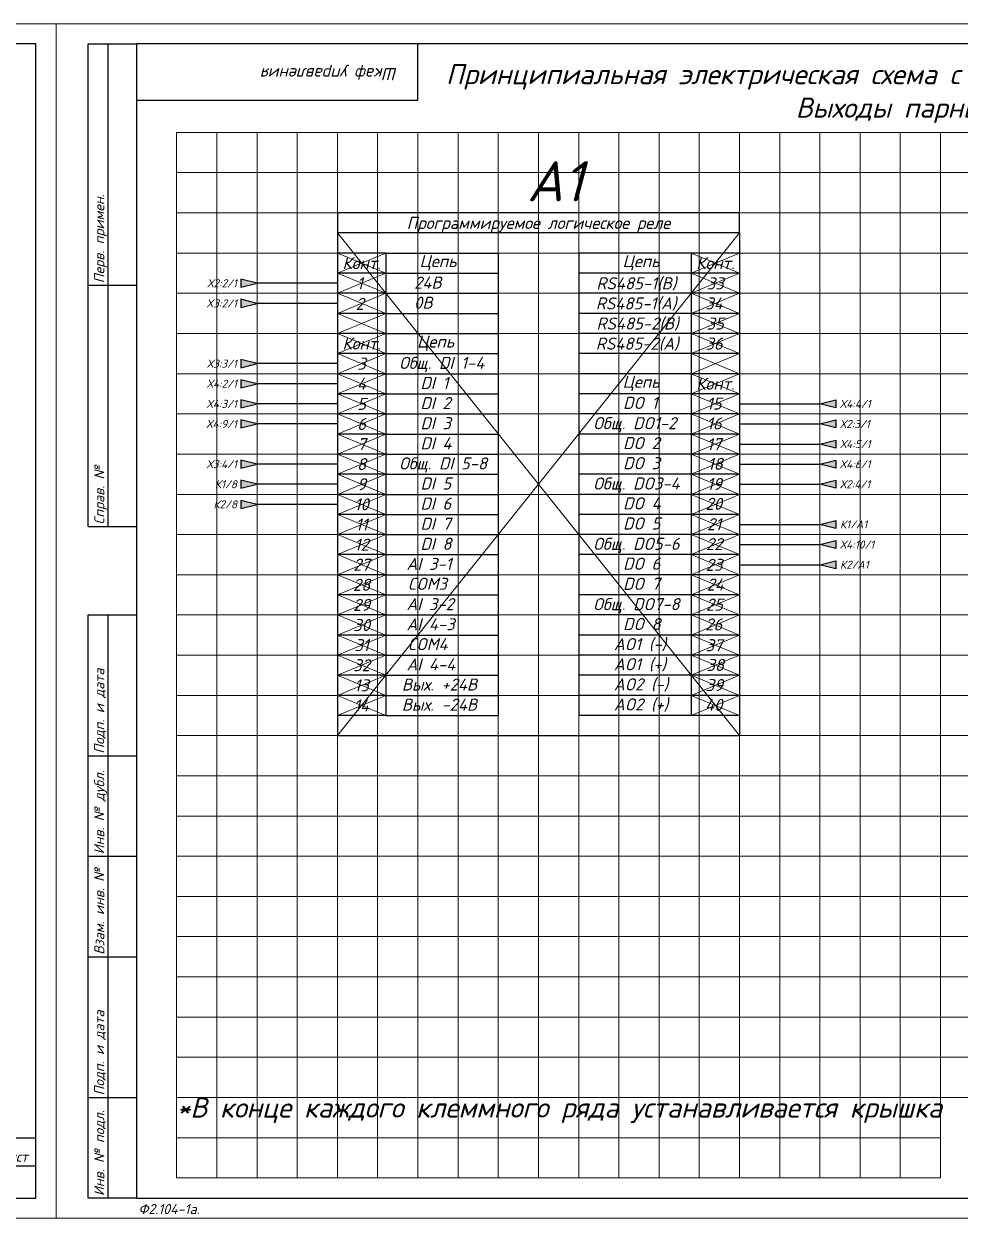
# Model space of a CAD drawing. Header units: millimetres. Extents: x 0 to 53000, y -591 to 24400.
# Drawn here: x 21432 to 21664.9, y 12803 to 13100 of the extents above; entities that cross this region are included whole.
import ezdxf
from ezdxf.enums import TextEntityAlignment as Align

# ---------------------------------------------------------------- set-up
doc = ezdxf.new("R2010")
doc.units = ezdxf.units.MM
doc.layers.add('4', color=4, linetype='Continuous', lineweight=15)
doc.layers.add('Основная', color=7, linetype='Continuous', lineweight=30)
doc.layers.add('Привязки', color=2, linetype='Continuous', lineweight=0, plot=False, transparency=0.8)
doc.layers.add('рамка', color=253, linetype='Continuous', lineweight=5, transparency=0.8)
doc.styles.add('текст', font='isocpeui.ttf')

# ---------------------------------------------------------------- blocks, each defined once
blk = doc.blocks.new('*U434')
at = {"layer": 'Привязки'}
blk.add_line((350, 1300), (-1850, 1300), dxfattribs=at)
blk = doc.blocks.new('*U435')
at = {"layer": 'Привязки', "color": 0, "linetype": 'ByBlock', "lineweight": -2, "transparency": 16777216}
blk.add_blockref('*U434', (14100, 0), dxfattribs=at)
blk = doc.blocks.new('*U110')
for p, q in [((8, 232), (8, 292)), ((8, 292), (20, 292)), ((13, 232), (13, 292)), ((90, 292), (90, 292)), ((90, 292), (90, 292)), ((90, 278), (90, 292)), ((90, 292), (90, 292)), ((90, 292), (90, 292)), ((90, 292), (90, 292)), ((20, 278), (90, 278)), ((8, 232), (20, 232)), ((8, 172), (8, 232)), ((13, 172), (13, 232)), ((8, 172), (20, 172)), ((8, 115), (8, 150)), ((8, 150), (20, 150)), ((13, 115), (13, 150)), ((8, 90), (8, 115)), ((8, 115), (20, 115)), ((13, 90), (13, 115)), ((8, 65), (8, 90)), ((8, 90), (20, 90)), ((13, 65), (13, 90)), ((8, 30), (8, 65)), ((8, 65), (20, 65)), ((13, 30), (13, 65)), ((8, 5), (8, 30)), ((8, 30), (20, 30)), ((13, 5), (13, 30)), ((230, 20), (415, 20)), ((415, 20), (415, 20)), ((415, 20), (415, 20)), ((405, 13), (415, 13)), ((20, 5), (8, 5)), ((415, 5), (415, 5)), ((415, 5), (415, 5)), ((415, 5), (415, 5)), ((415, 5), (415, 5)), ((415, 5), (415, 5)), ((415, 5), (415, 5)), ((415, 5), (415, 5))]:
    blk.add_line(p, q)
blk.add_lwpolyline([(20, 5), (415, 5), (415, 292), (20, 292)], close=True)
at = {"layer": '4'}
blk.add_line((415, 5), (415, 5), dxfattribs=at)
blk.add_line((415, 5), (415, 5), dxfattribs=at)
blk.add_line((415, 5), (415, 5), dxfattribs=at)
blk.add_line((415, 5), (415, 5), dxfattribs=at)
blk.add_line((415, 5), (415, 5), dxfattribs=at)
blk.add_line((415, 5), (415, 5), dxfattribs=at)
blk.add_line((415, 5), (415, 5), dxfattribs=at)
blk.add_line((415, 5), (415, 5), dxfattribs=at)
blk.add_line((415, 5), (415, 5), dxfattribs=at)
at = {"layer": 'Привязки'}
blk.add_lwpolyline([(0, 0), (420, 0), (420, 297), (0, 297)], close=True, dxfattribs=at)
at = {"layer": 'рамка'}
blk.add_lwpolyline([(0, 297), (420, 297), (420, 0), (0, 0)], close=True, dxfattribs=at)
at = {"style": 'текст'}
for s, p in [('Перв. примен.', (12, 232.5)), ('Справ. №', (12, 172.5)), ('Подп. и дата', (12, 115.5)), ('Инв. № дубл.', (12, 90.5)), ('Взам. инв. №', (12, 65.5)), ('Подп. и дата', (12, 30.5)), ('Инв. № подл.', (12, 5.5))]:
    blk.add_text(s, height=2.5, rotation=90, dxfattribs=at).set_placement(p)
for s, height, p in [('Лист', 2.5, (405.5, 14)), ('Ф2.104-1.', 0.005, (20, 4.99)), ('Ф2.104-1а.', 2.5, (20.5, 1)), ('Разраб.', 0.0000135, (415, 5)), ('Пров.', 0.0000135, (415, 5)), ('Т.контр.', 0.0000135, (415, 5)), ('Н.контр.', 0.0000135, (415, 5)), ('Утв.', 0.0000135, (415, 5)), ('Лит.', 0.0000135, (415, 5)), ('Масса', 0.0000135, (415, 5)), ('Масштаб', 0.0000135, (415, 5)), ('Листов', 0.0000135, (415, 5)), ('А4', 0.025, (419.61, 0.01)), ('А2', 0.00833, (419.87, 0)), ('А1', 0.00625, (419.9, 0)), ('А0', 0.005, (419.92, 0))]:
    blk.add_text(s, height=height, dxfattribs=at).set_placement(p)
for tag, p, height in [('12', (90, 292), 0.00000373), ('13', (90, 292), 0.00000373), ('27', (90, 292), 0.00000522), ('29', (105, 249), 3.5), ('ИЗМ2', (230.5, 16), 2.5), ('ЛИСТИЗМ2', (237.5, 16), 2.5), ('№ДОКУМИЗМ2', (247.5, 16), 2.5), ('28', (415, 20), 0.0000438), ('ОБОЗНАЧЕНИЕ', (300, 11), 5), ('ИЗМ1', (230.5, 11), 2.5), ('ЛИСТИЗМ1', (237.5, 11), 2.5), ('№ДОКУМИЗМ1', (247.5, 11), 2.5), ('ПОДПИЗМ1', (270.5, 11), 2.5), ('ДАТАИЗМ1', (285.5, 11), 2.5), ('ДАТАНКОНТР', (285.5, 11), 2.5), ('ДАТАУТВ', (285.5, 6), 2.5), ('РАЗРАБ', (415, 5), 0.0000135), ('ЛИСТОВ', (415, 5), 0.0000135), ('ПРОВ', (415, 5), 0.0000135), ('ТКОНТР', (415, 5), 0.0000135), ('НКОНТР', (415, 5), 0.0000135), ('УТВ', (415, 5), 0.0000135), ('10', (415, 5), 0.0000135), ('11', (415, 5), 0.0000135), ('ПОДПИЗМ2', (415, 5), 0.0000135), ('ДАТАИЗМ2', (415, 5), 0.0000135), ('ИЗМ3', (415, 5), 0.0000135), ('ЛИСТИЗМ3', (415, 5), 0.0000135), ('№ДОКУМИЗМ3', (415, 5), 0.0000135), ('ПОДПИЗМ3', (415, 5), 0.0000135), ('ДАТАИЗМ3', (415, 5), 0.0000135), ('ИЗМ4', (415, 5), 0.0000135), ('ЛИСТИЗМ4', (415, 5), 0.0000135), ('№ДОКУМИЗМ4', (415, 5), 0.0000135), ('ПОДПИЗМ4', (415, 5), 0.0000135), ('ДАТАИЗМ4', (415, 5), 0.0000135), ('ДАТАРАЗРАБ', (415, 5), 0.0000135), ('ДАТАПРОВ', (415, 5), 0.0000135), ('ДАТАТКОНТР', (415, 5), 0.0000135)]:
    blk.add_attdef(tag, p, '', height=height, dxfattribs=at)
for tag, p, height, rotation in [('ОБОЗНАЧЕНИЕ-ВЕРХ', (85, 286), 3.5, 180), ('ПРИМЕНЯЕМОСТЬ', (19, 232.5), 2.5, 90), ('СПРАВ№', (19, 172.5), 2.5, 90), ('ДАТАУЧЁТАДУБЛ', (19, 115.5), 2.5, 90), ('ИНВ№ДУБЛ', (19, 90.5), 2.5, 90), ('ВЗАМИНВ№', (19, 65.5), 2.5, 90), ('ДАТАУЧЁТА', (19, 30.5), 2.5, 90), ('ИНВ№ПОДЛ', (19, 5.5), 2.5, 90)]:
    blk.add_attdef(tag, p, '', height=height, rotation=rotation, dxfattribs=at)
blk.add_attdef('30', text='', height=5, dxfattribs=at).set_placement((355, 34), align=Align.MIDDLE)
for tag, height, p in [('ЛИСТ', 2.5, (410, 9)), ('НАИМЕНОВАНИЕ1', 0.000027, (415, 5)), ('НАИМЕНОВАНИЕ2', 0.0000189, (415, 5)), ('НАИМЕНОВАНИЕ3', 0.0000189, (415, 5)), ('НАИМЕНОВАНИЕ4', 0.0000135, (415, 5)), ('МАССА', 0.0000189, (415, 5)), ('МАСШТАБ', 0.0000189, (415, 5)), ('МАТЕРИАЛ1', 0.0000135, (415, 5)), ('МАТЕРИАЛ2', 0.0000135, (415, 5)), ('МАТЕРИАЛ3', 0.0000135, (415, 5)), ('ПРЕДПРИЯТИЕ1', 0.0000189, (415, 5)), ('ПРЕДПРИЯТИЕ2', 0.0000189, (415, 5)), ('ПРЕДПРИЯТИЕ3', 0.0000189, (415, 5))]:
    blk.add_attdef(tag, text='', height=height, dxfattribs=at).set_placement(p, align=Align.CENTER)
for tag in ['ЛИТЕРА', 'ЛИТЕРА2', 'ЛИТЕРА3']:
    blk.add_attdef(tag, text='', height=0.0000135, dxfattribs=at).set_placement((415, 5), align=Align.RIGHT)
for tag in ['ИНДЕКС', 'ИНДЕКС2', 'ИНДЕКС3']:
    blk.add_attdef(tag, text='', height=0.0000135, dxfattribs=at).set_placement((415, 5), align=Align.TOP_LEFT)

msp = doc.modelspace()

# ---------------------------------------------------------------- hatches: boundary and pattern name
at = {"layer": 'Основная'}
h = msp.add_hatch(color=256, dxfattribs=at)
h.dxf.hatch_style = 1
h.paths.add_polyline_path([(21490, 13035.5), (21486, 13036.5), (21486, 13035.5)])
h.paths.add_polyline_path([(21490, 13035.5), (21486, 13035.5), (21486, 13034.5)])
h = msp.add_hatch(color=256, dxfattribs=at)
h.dxf.hatch_style = 1
h.paths.add_polyline_path([(21490, 13030.5), (21486, 13031.5), (21486, 13030.5)])
h.paths.add_polyline_path([(21490, 13030.5), (21486, 13030.5), (21486, 13029.5)])
h = msp.add_hatch(color=256, dxfattribs=at)
h.dxf.hatch_style = 1
h.paths.add_polyline_path([(21490, 13015.5), (21486, 13016.5), (21486, 13015.5)])
h.paths.add_polyline_path([(21490, 13015.5), (21486, 13015.5), (21486, 13014.5)])
h = msp.add_hatch(color=256, dxfattribs=at)
h.dxf.hatch_style = 1
h.paths.add_polyline_path([(21490, 13010.5), (21486, 13011.5), (21486, 13010.5)])
h.paths.add_polyline_path([(21490, 13010.5), (21486, 13010.5), (21486, 13009.5)])
h = msp.add_hatch(color=256, dxfattribs=at)
h.dxf.hatch_style = 1
h.paths.add_polyline_path([(21490, 13005.5), (21486, 13006.5), (21486, 13005.5)])
h.paths.add_polyline_path([(21490, 13005.5), (21486, 13005.5), (21486, 13004.5)])
h = msp.add_hatch(color=256, dxfattribs=at)
h.dxf.hatch_style = 1
h.paths.add_polyline_path([(21630, 13005.5), (21634, 13006.5), (21634, 13005.5)])
h.paths.add_polyline_path([(21630, 13005.5), (21634, 13005.5), (21634, 13004.5)])
h = msp.add_hatch(color=256, dxfattribs=at)
h.dxf.hatch_style = 1
h.paths.add_polyline_path([(21490, 13000.5), (21486, 13001.5), (21486, 13000.5)])
h.paths.add_polyline_path([(21490, 13000.5), (21486, 13000.5), (21486, 12999.5)])
h = msp.add_hatch(color=256, dxfattribs=at)
h.dxf.hatch_style = 1
h.paths.add_polyline_path([(21630, 13000.5), (21634, 13001.5), (21634, 13000.5)])
h.paths.add_polyline_path([(21630, 13000.5), (21634, 13000.5), (21634, 12999.5)])
h = msp.add_hatch(color=256, dxfattribs=at)
h.dxf.hatch_style = 1
h.paths.add_polyline_path([(21630, 12995.5), (21634, 12996.5), (21634, 12995.5)])
h.paths.add_polyline_path([(21630, 12995.5), (21634, 12995.5), (21634, 12994.5)])
h = msp.add_hatch(color=256, dxfattribs=at)
h.dxf.hatch_style = 1
h.paths.add_polyline_path([(21490, 12990.5), (21486, 12991.5), (21486, 12990.5)])
h.paths.add_polyline_path([(21490, 12990.5), (21486, 12990.5), (21486, 12989.5)])
h = msp.add_hatch(color=256, dxfattribs=at)
h.dxf.hatch_style = 1
h.paths.add_polyline_path([(21630, 12990.5), (21634, 12991.5), (21634, 12990.5)])
h.paths.add_polyline_path([(21630, 12990.5), (21634, 12990.5), (21634, 12989.5)])
h = msp.add_hatch(color=256, dxfattribs=at)
h.dxf.hatch_style = 1
h.paths.add_polyline_path([(21490, 12985.5), (21486, 12986.5), (21486, 12985.5)])
h.paths.add_polyline_path([(21490, 12985.5), (21486, 12985.5), (21486, 12984.5)])
h = msp.add_hatch(color=256, dxfattribs=at)
h.dxf.hatch_style = 1
h.paths.add_polyline_path([(21630, 12985.5), (21634, 12986.5), (21634, 12985.5)])
h.paths.add_polyline_path([(21630, 12985.5), (21634, 12985.5), (21634, 12984.5)])
h = msp.add_hatch(color=256, dxfattribs=at)
h.dxf.hatch_style = 1
h.paths.add_polyline_path([(21490, 12980.5), (21486, 12981.5), (21486, 12980.5)])
h.paths.add_polyline_path([(21490, 12980.5), (21486, 12980.5), (21486, 12979.5)])
h = msp.add_hatch(color=256, dxfattribs=at)
h.dxf.hatch_style = 1
h.paths.add_polyline_path([(21630, 12975.5), (21634, 12976.5), (21634, 12975.5)])
h.paths.add_polyline_path([(21630, 12975.5), (21634, 12975.5), (21634, 12974.5)])
h = msp.add_hatch(color=256, dxfattribs=at)
h.dxf.hatch_style = 1
h.paths.add_polyline_path([(21630, 12970.5), (21634, 12971.5), (21634, 12970.5)])
h.paths.add_polyline_path([(21630, 12970.5), (21634, 12970.5), (21634, 12969.5)])
h = msp.add_hatch(color=256, dxfattribs=at)
h.dxf.hatch_style = 1
h.paths.add_polyline_path([(21630, 12965.5), (21634, 12966.5), (21634, 12965.5)])
h.paths.add_polyline_path([(21630, 12965.5), (21634, 12965.5), (21634, 12964.5)])

# ---------------------------------------------------------------- linework, layer by layer
at = {"layer": 'Основная', "ltscale": 100}
msp.add_line((21610, 13053), (21510, 13053), dxfattribs=at)
at = {"layer": 'Основная'}
for p, q in [((21510, 13053), (21510, 13048)), ((21610, 13048), (21610, 13053)), ((21510, 13048), (21510, 13043)), ((21610, 13048), (21610, 13043)), ((21510, 13043), (21510, 13038)), ((21522, 13043), (21522, 13038)), ((21522, 13043), (21550, 13043)), ((21550, 13043), (21550, 12928)), ((21570, 13043), (21570, 12928)), ((21598, 13043), (21570, 13043)), ((21598, 13043), (21598, 13038)), ((21610, 13043), (21610, 13038)), ((21490, 13035.5), (21486, 13036.5)), ((21486, 13036.5), (21486, 13034.5)), ((21486, 13034.5), (21490, 13035.5)), ((21510, 13035.5), (21490, 13035.5)), ((21510, 13038), (21510, 13033)), ((21522, 13038), (21522, 13033)), ((21522, 13038), (21550, 13038)), ((21598, 13038), (21570, 13038)), ((21598, 13038), (21598, 13033)), ((21610, 13038), (21610, 13033)), ((21510, 13033), (21510, 13028)), ((21522, 13033), (21522, 13028)), ((21522, 13033), (21550, 13033)), ((21598, 13033), (21570, 13033)), ((21598, 13033), (21598, 13028)), ((21610, 13033), (21610, 13028)), ((21490, 13030.5), (21486, 13031.5)), ((21486, 13031.5), (21486, 13029.5)), ((21486, 13029.5), (21490, 13030.5)), ((21510, 13030.5), (21490, 13030.5)), ((21510, 13028), (21510, 13023)), ((21522, 13028), (21522, 13023)), ((21522, 13028), (21550, 13028)), ((21598, 13028), (21570, 13028)), ((21598, 13028), (21598, 13023)), ((21610, 13028), (21610, 13023)), ((21510, 13023), (21510, 13018)), ((21522, 13023), (21522, 13018)), ((21522, 13023), (21550, 13023)), ((21598, 13023), (21570, 13023)), ((21598, 13023), (21598, 13018)), ((21610, 13023), (21610, 13018)), ((21510, 13018), (21510, 13013)), ((21522, 13018), (21522, 13013)), ((21522, 13018), (21550, 13018)), ((21598, 13018), (21570, 13018)), ((21598, 13018), (21598, 13013)), ((21610, 13018), (21610, 13013)), ((21490, 13015.5), (21486, 13016.5)), ((21486, 13016.5), (21486, 13014.5)), ((21486, 13014.5), (21490, 13015.5)), ((21510, 13015.5), (21490, 13015.5)), ((21510, 13013), (21510, 13008)), ((21522, 13013), (21522, 13008)), ((21522, 13013), (21550, 13013)), ((21598, 13013), (21570, 13013)), ((21598, 13013), (21598, 13008)), ((21610, 13013), (21610, 13008)), ((21490, 13010.5), (21486, 13011.5)), ((21486, 13011.5), (21486, 13009.5)), ((21486, 13009.5), (21490, 13010.5)), ((21510, 13010.5), (21490, 13010.5)), ((21490, 13005.5), (21486, 13006.5)), ((21486, 13006.5), (21486, 13004.5)), ((21510, 13008), (21510, 13003)), ((21522, 13008), (21522, 13003)), ((21522, 13008), (21550, 13008)), ((21598, 13008), (21570, 13008)), ((21598, 13008), (21598, 13003)), ((21610, 13008), (21610, 13003)), ((21630, 13005.5), (21634, 13006.5)), ((21634, 13006.5), (21634, 13004.5)), ((21486, 13004.5), (21490, 13005.5)), ((21510, 13005.5), (21490, 13005.5)), ((21510, 13003), (21510, 12998)), ((21522, 13003), (21522, 12998)), ((21522, 13003), (21550, 13003)), ((21598, 13003), (21570, 13003)), ((21598, 13003), (21598, 12998)), ((21610, 13005.5), (21630, 13005.5)), ((21610, 13003), (21610, 12998)), ((21634, 13004.5), (21630, 13005.5)), ((21490, 13000.5), (21486, 13001.5)), ((21486, 13001.5), (21486, 12999.5)), ((21486, 12999.5), (21490, 13000.5)), ((21510, 13000.5), (21490, 13000.5)), ((21610, 13000.5), (21630, 13000.5)), ((21630, 13000.5), (21634, 13001.5)), ((21634, 12999.5), (21630, 13000.5)), ((21634, 13001.5), (21634, 12999.5)), ((21510, 12998), (21510, 12993)), ((21522, 12998), (21522, 12993)), ((21522, 12998), (21550, 12998)), ((21598, 12998), (21570, 12998)), ((21598, 12998), (21598, 12993)), ((21610, 12998), (21610, 12993)), ((21610, 12995.5), (21630, 12995.5)), ((21630, 12995.5), (21634, 12996.5)), ((21634, 12994.5), (21630, 12995.5)), ((21634, 12996.5), (21634, 12994.5)), ((21490, 12990.5), (21486, 12991.5)), ((21486, 12991.5), (21486, 12989.5)), ((21510, 12993), (21510, 12988)), ((21522, 12993), (21522, 12988)), ((21522, 12993), (21550, 12993)), ((21598, 12993), (21570, 12993)), ((21598, 12993), (21598, 12988)), ((21610, 12993), (21610, 12988)), ((21630, 12990.5), (21634, 12991.5)), ((21634, 12991.5), (21634, 12989.5)), ((21486, 12989.5), (21490, 12990.5)), ((21510, 12990.5), (21490, 12990.5)), ((21510, 12988), (21510, 12983)), ((21522, 12988), (21522, 12983)), ((21522, 12988), (21550, 12988)), ((21598, 12988), (21570, 12988)), ((21598, 12988), (21598, 12983)), ((21610, 12990.5), (21630, 12990.5)), ((21610, 12988), (21610, 12983)), ((21634, 12989.5), (21630, 12990.5)), ((21490, 12985.5), (21486, 12986.5)), ((21486, 12986.5), (21486, 12984.5)), ((21486, 12984.5), (21490, 12985.5)), ((21510, 12985.5), (21490, 12985.5)), ((21610, 12985.5), (21630, 12985.5)), ((21630, 12985.5), (21634, 12986.5)), ((21634, 12984.5), (21630, 12985.5)), ((21634, 12986.5), (21634, 12984.5)), ((21510, 12983), (21510, 12978)), ((21522, 12983), (21522, 12978)), ((21522, 12983), (21550, 12983)), ((21598, 12983), (21570, 12983)), ((21598, 12983), (21598, 12978)), ((21610, 12983), (21610, 12978)), ((21490, 12980.5), (21486, 12981.5)), ((21486, 12981.5), (21486, 12979.5)), ((21486, 12979.5), (21490, 12980.5)), ((21510, 12980.5), (21490, 12980.5)), ((21510, 12978), (21510, 12973)), ((21522, 12978), (21522, 12973)), ((21522, 12978), (21550, 12978)), ((21598, 12978), (21570, 12978)), ((21598, 12978), (21598, 12973)), ((21610, 12978), (21610, 12973)), ((21630, 12975.5), (21634, 12976.5)), ((21634, 12976.5), (21634, 12974.5)), ((21510, 12973), (21510, 12968)), ((21522, 12973), (21522, 12968)), ((21522, 12973), (21550, 12973)), ((21598, 12973), (21570, 12973)), ((21598, 12973), (21598, 12968)), ((21610, 12975.5), (21630, 12975.5)), ((21610, 12973), (21610, 12968)), ((21634, 12974.5), (21630, 12975.5)), ((21610, 12970.5), (21630, 12970.5)), ((21630, 12970.5), (21634, 12971.5)), ((21634, 12969.5), (21630, 12970.5)), ((21634, 12971.5), (21634, 12969.5)), ((21510, 12968), (21510, 12963)), ((21522, 12968), (21522, 12963)), ((21522, 12968), (21550, 12968)), ((21598, 12968), (21570, 12968)), ((21598, 12968), (21598, 12963)), ((21610, 12968), (21610, 12963)), ((21610, 12965.5), (21630, 12965.5)), ((21630, 12965.5), (21634, 12966.5)), ((21634, 12964.5), (21630, 12965.5)), ((21634, 12966.5), (21634, 12964.5)), ((21510, 12963), (21510, 12958)), ((21522, 12963), (21522, 12958)), ((21522, 12963), (21550, 12963)), ((21598, 12963), (21570, 12963)), ((21598, 12963), (21598, 12958)), ((21610, 12963), (21610, 12958)), ((21510, 12958), (21510, 12953)), ((21522, 12958), (21522, 12953)), ((21522, 12958), (21550, 12958)), ((21598, 12958), (21570, 12958)), ((21598, 12958), (21598, 12953)), ((21610, 12958), (21610, 12953)), ((21510, 12953), (21510, 12948)), ((21522, 12953), (21522, 12948)), ((21522, 12953), (21550, 12953)), ((21598, 12953), (21570, 12953)), ((21598, 12953), (21598, 12948)), ((21610, 12953), (21610, 12948)), ((21510, 12948), (21510, 12943)), ((21522, 12948), (21522, 12943)), ((21522, 12948), (21550, 12948)), ((21598, 12948), (21570, 12948)), ((21598, 12948), (21598, 12943)), ((21610, 12948), (21610, 12943)), ((21510, 12943), (21510, 12938)), ((21522, 12943), (21522, 12938)), ((21522, 12943), (21550, 12943)), ((21598, 12943), (21570, 12943)), ((21598, 12943), (21598, 12938)), ((21610, 12943), (21610, 12938)), ((21510, 12938), (21510, 12933)), ((21522, 12938), (21522, 12933)), ((21522, 12938), (21550, 12938)), ((21598, 12938), (21570, 12938)), ((21598, 12938), (21598, 12933)), ((21610, 12938), (21610, 12933)), ((21510, 12933), (21510, 12928)), ((21522, 12933), (21522, 12928)), ((21522, 12933), (21550, 12933)), ((21598, 12933), (21570, 12933)), ((21598, 12933), (21598, 12928)), ((21610, 12933), (21610, 12928)), ((21510, 12928), (21510, 12923)), ((21522, 12928), (21550, 12928)), ((21598, 12928), (21570, 12928)), ((21610, 12928), (21610, 12923)), ((21510, 12923), (21610, 12923))]:
    msp.add_line(p, q, dxfattribs=at)
at = {"layer": 'Основная', "ltscale": 0.05}
for p, q in [((21610, 13048), (21510, 13048)), ((21522, 13043), (21510, 13043)), ((21610, 13043), (21598, 13043)), ((21522, 13038), (21510, 13038)), ((21610, 13038), (21598, 13038)), ((21522, 13033), (21510, 13033)), ((21610, 13033), (21598, 13033)), ((21522, 13028), (21510, 13028)), ((21610, 13028), (21598, 13028)), ((21522, 13023), (21510, 13023)), ((21610, 13023), (21598, 13023)), ((21522, 13018), (21510, 13018)), ((21610, 13018), (21598, 13018)), ((21522, 13013), (21510, 13013)), ((21610, 13013), (21598, 13013)), ((21522, 13008), (21510, 13008)), ((21610, 13008), (21598, 13008)), ((21522, 13003), (21510, 13003)), ((21610, 13003), (21598, 13003)), ((21522, 12998), (21510, 12998)), ((21610, 12998), (21598, 12998)), ((21522, 12993), (21510, 12993)), ((21610, 12993), (21598, 12993)), ((21522, 12988), (21510, 12988)), ((21610, 12988), (21598, 12988)), ((21522, 12983), (21510, 12983)), ((21610, 12983), (21598, 12983)), ((21522, 12978), (21510, 12978)), ((21610, 12978), (21598, 12978)), ((21522, 12973), (21510, 12973)), ((21610, 12973), (21598, 12973)), ((21522, 12968), (21510, 12968)), ((21610, 12968), (21598, 12968)), ((21522, 12963), (21510, 12963)), ((21610, 12963), (21598, 12963)), ((21522, 12958), (21510, 12958)), ((21610, 12958), (21598, 12958)), ((21522, 12953), (21510, 12953)), ((21610, 12953), (21598, 12953)), ((21522, 12948), (21510, 12948)), ((21610, 12948), (21598, 12948)), ((21522, 12943), (21510, 12943)), ((21610, 12943), (21598, 12943)), ((21522, 12938), (21510, 12938)), ((21610, 12938), (21598, 12938)), ((21522, 12933), (21510, 12933)), ((21610, 12933), (21598, 12933)), ((21522, 12928), (21510, 12928)), ((21610, 12928), (21598, 12928))]:
    msp.add_line(p, q, dxfattribs=at)
at = {"layer": 'Привязки'}
for p, q in [((21470, 13073), (21840, 13073)), ((21470, 12813), (21470, 13073)), ((21480, 13073), (21480, 12813)), ((21490, 13073), (21490, 12813)), ((21500, 13073), (21500, 12813)), ((21510, 13073), (21510, 12813)), ((21520, 13073), (21520, 12813)), ((21530, 13073), (21530, 12813)), ((21540, 13073), (21540, 12813)), ((21550, 13073), (21550, 12813)), ((21560, 13073), (21560, 12813)), ((21570, 13073), (21570, 12813)), ((21580, 13073), (21580, 12813)), ((21590, 13073), (21590, 12813)), ((21600, 13073), (21600, 12813)), ((21610, 13073), (21610, 12813)), ((21620, 13073), (21620, 12813)), ((21630, 13073), (21630, 12813)), ((21640, 13073), (21640, 12813)), ((21650, 13073), (21650, 12813)), ((21660, 13073), (21660, 12833)), ((21470, 13063), (21840, 13063)), ((21470, 13053), (21840, 13053)), ((21510, 12923), (21610, 13048)), ((21510, 13048), (21610, 12923)), ((21470, 13043), (21840, 13043)), ((21510, 13038), (21522, 13043)), ((21510, 13043), (21522, 13038)), ((21598, 13038), (21610, 13043)), ((21598, 13043), (21610, 13038)), ((21510, 13033), (21522, 13038)), ((21510, 13038), (21522, 13033)), ((21598, 13033), (21610, 13038)), ((21598, 13038), (21610, 13033)), ((21470, 13033), (21840, 13033)), ((21510, 13028), (21522, 13033)), ((21510, 13033), (21522, 13028)), ((21598, 13028), (21610, 13033)), ((21598, 13033), (21610, 13028)), ((21510, 13023), (21522, 13028)), ((21510, 13028), (21522, 13023)), ((21598, 13023), (21610, 13028)), ((21598, 13028), (21610, 13023)), ((21470, 13023), (21840, 13023)), ((21510, 13018), (21522, 13023)), ((21510, 13023), (21522, 13018)), ((21598, 13018), (21610, 13023)), ((21598, 13023), (21610, 13018)), ((21510, 13013), (21522, 13018)), ((21510, 13018), (21522, 13013)), ((21598, 13013), (21610, 13018)), ((21598, 13018), (21610, 13013)), ((21470, 13013), (21840, 13013)), ((21510, 13008), (21522, 13013)), ((21510, 13013), (21522, 13008)), ((21598, 13008), (21610, 13013)), ((21598, 13013), (21610, 13008)), ((21510, 13003), (21522, 13008)), ((21510, 13008), (21522, 13003)), ((21598, 13003), (21610, 13008)), ((21598, 13008), (21610, 13003)), ((21470, 13003), (21840, 13003)), ((21510, 12998), (21522, 13003)), ((21510, 13003), (21522, 12998)), ((21598, 12998), (21610, 13003)), ((21598, 13003), (21610, 12998)), ((21510, 12993), (21522, 12998)), ((21510, 12998), (21522, 12993)), ((21598, 12993), (21610, 12998)), ((21598, 12998), (21610, 12993)), ((21470, 12993), (21840, 12993)), ((21510, 12988), (21522, 12993)), ((21510, 12993), (21522, 12988)), ((21598, 12988), (21610, 12993)), ((21598, 12993), (21610, 12988)), ((21510, 12983), (21522, 12988)), ((21510, 12988), (21522, 12983)), ((21598, 12983), (21610, 12988)), ((21598, 12988), (21610, 12983)), ((21470, 12983), (21840, 12983)), ((21510, 12978), (21522, 12983)), ((21510, 12983), (21522, 12978)), ((21598, 12978), (21610, 12983)), ((21598, 12983), (21610, 12978)), ((21510, 12973), (21522, 12978)), ((21510, 12978), (21522, 12973)), ((21598, 12973), (21610, 12978)), ((21598, 12978), (21610, 12973)), ((21470, 12973), (21840, 12973)), ((21510, 12968), (21522, 12973)), ((21510, 12973), (21522, 12968)), ((21598, 12968), (21610, 12973)), ((21598, 12973), (21610, 12968)), ((21510, 12963), (21522, 12968)), ((21510, 12968), (21522, 12963)), ((21598, 12963), (21610, 12968)), ((21598, 12968), (21610, 12963)), ((21470, 12963), (21840, 12963)), ((21510, 12958), (21522, 12963)), ((21510, 12963), (21522, 12958)), ((21598, 12958), (21610, 12963)), ((21598, 12963), (21610, 12958)), ((21510, 12953), (21522, 12958)), ((21510, 12958), (21522, 12953)), ((21598, 12953), (21610, 12958)), ((21598, 12958), (21610, 12953)), ((21470, 12953), (21840, 12953)), ((21510, 12948), (21522, 12953)), ((21510, 12953), (21522, 12948)), ((21598, 12948), (21610, 12953)), ((21598, 12953), (21610, 12948)), ((21510, 12943), (21522, 12948)), ((21510, 12948), (21522, 12943)), ((21598, 12943), (21610, 12948)), ((21598, 12948), (21610, 12943)), ((21470, 12943), (21840, 12943)), ((21510, 12938), (21522, 12943)), ((21510, 12943), (21522, 12938)), ((21598, 12938), (21610, 12943)), ((21598, 12943), (21610, 12938)), ((21510, 12933), (21522, 12938)), ((21510, 12938), (21522, 12933)), ((21598, 12933), (21610, 12938)), ((21598, 12938), (21610, 12933)), ((21470, 12933), (21840, 12933)), ((21510, 12928), (21522, 12933)), ((21510, 12933), (21522, 12928)), ((21598, 12928), (21610, 12933)), ((21598, 12933), (21610, 12928)), ((21470, 12923), (21840, 12923)), ((21470, 12913), (21840, 12913)), ((21470, 12903), (21840, 12903)), ((21470, 12893), (21840, 12893)), ((21470, 12883), (21840, 12883)), ((21470, 12873), (21840, 12873)), ((21470, 12863), (21840, 12863)), ((21470, 12853), (21840, 12853)), ((21470, 12843), (21840, 12843)), ((21470, 12833), (21660, 12833)), ((21840, 12833), (21660, 12833)), ((21660, 12833), (21660, 12813)), ((21470, 12823), (21660, 12823)), ((21660, 12813), (21470, 12813))]:
    msp.add_line(p, q, dxfattribs=at)

# ---------------------------------------------------------------- block references
ref = msp.add_blockref('*U110', (21020, 12803))
ref.add_attrib('НАИМЕНОВАНИЕ1', 'Система', dxfattribs={"height": 0.0000189, "style": 'текст'}).set_placement((21434.99954, 12808.00017), align=Align.CENTER)
ref.add_attrib('НАИМЕНОВАНИЕ2', 'автоматического управления', dxfattribs={"height": 0.0000189, "style": 'текст'}).set_placement((21434.99954, 12808.00014), align=Align.CENTER)
ref.add_attrib('НАИМЕНОВАНИЕ3', 'уровнем', dxfattribs={"height": 0.0000189, "style": 'текст'}).set_placement((21434.99954, 12808.00011), align=Align.CENTER)
ref.add_attrib('РАЗРАБ', 'Соловьев И. П.', (21434.99909, 12808.00014), dxfattribs={"height": 0.0000108, "style": 'текст'})
ref.add_attrib('ЛИСТОВ', '3', (21434.99992, 12808.00009), dxfattribs={"height": 0.0000135, "style": 'текст'})
ref.add_attrib('МАТЕРИАЛ2', 'Принципиальная электрическая схема', dxfattribs={"height": 0.0000135, "style": 'текст'}).set_placement((21434.99954, 12808.00003), align=Align.CENTER)
ref.add_attrib('ПРЕДПРИЯТИЕ1', 'ФГБОУ ДПО "Институт', dxfattribs={"height": 0.0000108, "style": 'текст'}).set_placement((21434.99986, 12808.00006), align=Align.CENTER)
ref.add_attrib('ПРЕДПРИЯТИЕ2', 'развития профессионального', dxfattribs={"height": 0.0000108, "style": 'текст'}).set_placement((21434.99986, 12808.00003), align=Align.CENTER)
ref.add_attrib('ПРЕДПРИЯТИЕ3', 'образования"', dxfattribs={"height": 0.0000108, "style": 'текст'}).set_placement((21434.99986, 12808.00001), align=Align.CENTER)
ref = msp.add_blockref('*U110', (21440, 12803))
ref.add_attrib('ОБОЗНАЧЕНИЕ-ВЕРХ', 'Шкаф управления', (21525, 13089), dxfattribs={"height": 3, "rotation": 180, "style": 'текст'})
msp.add_blockref('*U435', (8350, 11800), dxfattribs=at)

# ---------------------------------------------------------------- texts
at = {"layer": 'Основная', "style": 'текст'}
for s, p in [('Конт.', (21516, 13040.5)), ('Конт.', (21604, 13040.5)), ('1', (21515.54847, 13035.4887)), ('33', (21603.95783, 13035.46551)), ('2', (21515.53427, 13030.36458)), ('34', (21603.66161, 13030.47244)), ('35', (21603.95783, 13025.46551)), ('Конт.', (21516, 13020.5)), ('36', (21603.66161, 13020.47244)), ('3', (21516, 13015.5)), ('4', (21516, 13010.5)), ('Конт.', (21604, 13010.5)), ('5', (21516, 13005.5)), ('15', (21603.68645, 13005.56927)), ('6', (21516, 13000.5)), ('16', (21603.72003, 13000.62104)), ('7', (21516, 12995.5)), ('17', (21603.66523, 12995.47244)), ('8', (21516, 12990.5)), ('18', (21603.96145, 12990.56927)), ('9', (21516, 12985.5)), ('19', (21603.76145, 12985.56927)), ('10', (21516, 12980.5)), ('20', (21603.58801, 12980.64161)), ('11', (21516, 12975.5)), ('21', (21603.68645, 12975.56927)), ('12', (21516, 12970.5)), ('22', (21603.72003, 12970.62104)), ('27', (21516, 12965.5)), ('23', (21603.66523, 12965.47244)), ('28', (21516, 12960.5)), ('24', (21603.96145, 12960.56927)), ('29', (21516, 12955.5)), ('25', (21603.76145, 12955.56927)), ('30', (21516, 12950.5)), ('26', (21603.58801, 12950.64161)), ('31', (21516, 12945.5)), ('37', (21603.66523, 12945.47244)), ('32', (21516, 12940.5)), ('38', (21603.96145, 12940.56927)), ('13', (21516, 12935.5)), ('39', (21603.76145, 12935.56927)), ('14', (21516, 12930.5)), ('40', (21603.58801, 12930.64161))]:
    msp.add_text(s, height=3, dxfattribs=at).set_placement(p, align=Align.MIDDLE_CENTER)
for s, p in [('Цепь', (21530.41481, 13039.5)), ('Цепь', (21580.91878, 13039.5)), ('24B', (21529.0625, 13034.15317)), ('RS485-1(B)', (21574.41098, 13033.97795)), ('0B', (21529.0625, 13029.15317)), ('RS485-1(A)', (21574.26098, 13028.97795)), ('RS485-2(B)', (21574.41098, 13023.97795)), ('Цепь', (21529.82518, 13019.5)), ('RS485-2(A)', (21574.26098, 13018.97795)), ('Общ. DI 1-4', (21525.3665, 13014.19201)), ('DI 1', (21530.64471, 13009.19201)), ('Цепь', (21580.91878, 13009.5)), ('DI 2', (21530.64471, 13004.19201)), ('DO 1', (21581.04294, 13004.25)), ('DI 3', (21530.64471, 12999.19201)), ('Общ. DO1-2', (21573.6427, 12999.19201)), ('DI 4', (21530.64471, 12994.19201)), ('DO 2', (21581.04294, 12994.25)), ('Общ. DI 5-8', (21525.3665, 12989.19201)), ('DO 3', (21581.04294, 12989.25)), ('DI 5', (21530.64471, 12984.19201)), ('Общ. DO3-4', (21573.6427, 12984.19201)), ('DI 6', (21530.64471, 12979.19201)), ('DO 4', (21581.04294, 12979.25)), ('DI 7', (21530.64471, 12974.19201)), ('DO 5', (21581.04294, 12974.25)), ('DI 8', (21530.64471, 12969.19201)), ('Общ. DO5-6', (21573.6427, 12969.19201)), ('AI 3-1', (21527.1615, 12964.19201)), ('DO 6', (21581.04294, 12964.25)), ('COM3', (21527.45772, 12959.25)), ('DO 7', (21581.04294, 12959.25)), ('AI 3-2', (21527.1615, 12954.19201)), ('Общ. DO7-8', (21573.6427, 12954.19201)), ('AI 4-3', (21527.1615, 12949.19201)), ('DO 8', (21581.04294, 12949.25)), ('COM4', (21527.45772, 12944.25)), ('AO1 (-)', (21578.74911, 12944.25)), ('AI 4-4', (21527.1615, 12939.19201)), ('AO1 (+)', (21578.74911, 12939.25)), ('AO2 (-)', (21578.74911, 12934.25)), ('Вых. +24В', (21526.02027, 12934.19201)), ('Вых. -24В', (21526.02027, 12929.19201)), ('AO2 (+)', (21578.74911, 12929.25))]:
    msp.add_text(s, height=3, dxfattribs=at).set_placement(p)
for s, width, heights, insert, char_height, attachment_point in [('Принципиальная электрическая схема с питанием ПЛР 24VDC и питанием входов ПЛР 24VDC\\PВыходы парные. Все оборудование 24VDC', 333.9398066, [15.99579], (21690.0003, 13089.99996), 5, 2), ('Программируемое логическое реле', 84.2365764, [0], (21560, 13052), 3, 2), ('Х2:2/1', 10, [0], (21485, 13035.5), 2, 6), ('X3:2/1', 10, [0], (21485, 13030.5), 2, 6), ('Х3:3/1', 10, [0], (21485, 13015.5), 2, 6), ('Х4:2/1', 10, [0], (21485, 13010.5), 2, 6), ('Х4:3/1', 10, [0], (21485, 13005.5), 2, 6), ('Х4:4/1', 10, [0], (21635, 13005.5), 2, 4), ('Х4:9/1', 10, [0], (21485, 13000.5), 2, 6), ('Х2:3/1', 10, [0], (21635, 13000.5), 2, 4), ('Х4:5/1', 10, [0], (21635, 12995.5), 2, 4), ('Х3:4/1', 10, [0], (21485, 12990.5), 2, 6), ('Х4:6/1', 10, [0], (21635, 12990.5), 2, 4), ('К1/8', 10, [0], (21485, 12985.5), 2, 6), ('Х2:4/1', 10, [0], (21635, 12985.5), 2, 4), ('К2/8', 10.2014134, [0.81676], (21485, 12980.5), 2, 6), ('К1/А1', 10, [0], (21635, 12975.5), 2, 4), ('Х4:10/1', 10, [0], (21635, 12970.5), 2, 4), ('К2/А1', 10, [0], (21635, 12965.5), 2, 4), ('\\pxsm1;*В конце каждого клеммного ряда устанавливается крышка', 190, [20], (21470, 12833), 5, 1)]:
    msp.add_mtext_dynamic_manual_height_columns(s, width=width, gutter_width=200, heights=heights, dxfattribs=dict(at, insert=insert, char_height=char_height, attachment_point=attachment_point))
at = {"layer": 'Основная', "insert": (21564.13512, 13060.85509), "char_height": 10, "width": 15.4855599, "attachment_point": 5, "style": 'текст'}
msp.add_mtext('А1', dxfattribs=at)

doc.saveas('drawing.dxf')
